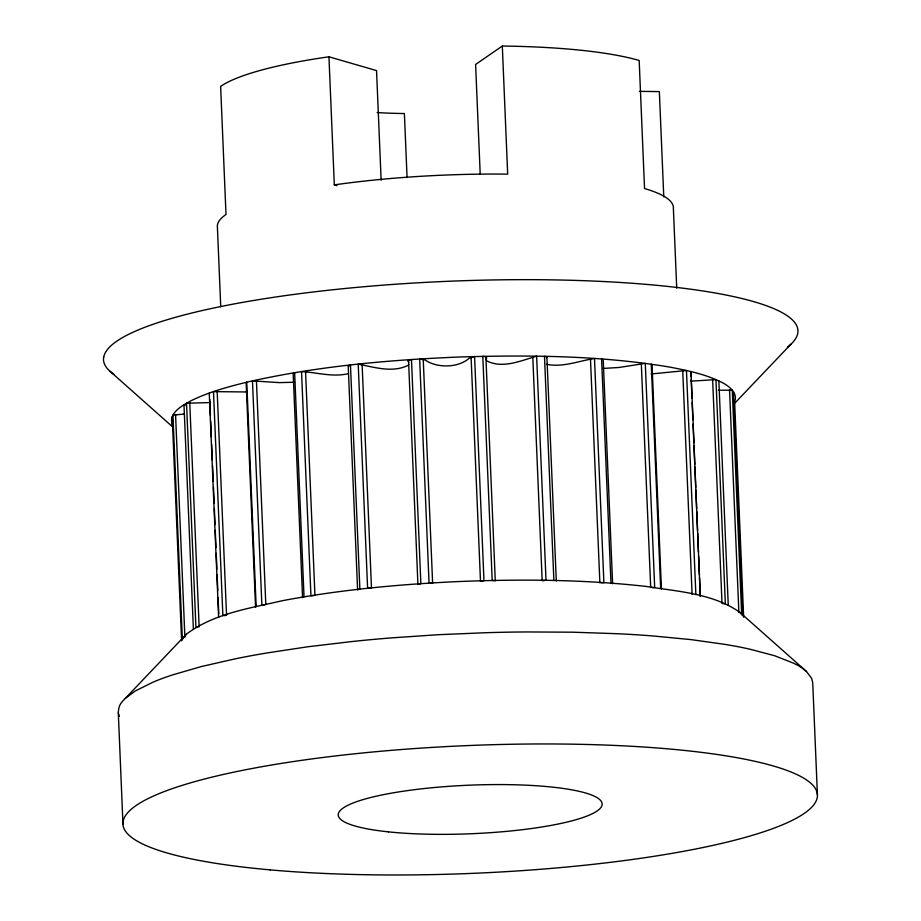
<?xml version="1.0" encoding="UTF-8"?>
<svg xmlns="http://www.w3.org/2000/svg" width="921" height="921" viewBox="0 0 921 921"><rect width="100%" height="100%" fill="white"/><g stroke="black" fill="none" stroke-linecap="round" stroke-linejoin="round"><path stroke-width="1.38" d="M122.965 824.065L118.268 711.991L118.936 707.835A278.165 51.173 -2.4 0 1 123.967 699.799L186.468 634.109C213.902 613.49 249.418 608.378 282.033 600.768C339.573 589.82 398.033 584.398 456.482 581.646C519.651 579.021 583.12 579.367 646.012 586.412C677.718 591.524 712.681 593.297 739.782 612.281L806.439 671.455L811.666 678.363L812.725 682.795L817.422 794.869M181.863 640.072L181.61 640.832L172.215 416.695M546.487 357.832L546.901 356.83L544.484 356.335L553.878 580.483M408.521 360.146L417.915 584.294L420.874 583.661L411.48 359.524L408.521 360.146L407.98 361.147L408.694 362.183M408.751 364.29L408.107 365.326C392.196 373.212 374.306 367.111 358.211 364.152L367.606 588.3L370.207 588.312M186.468 634.109L182.346 639.289L172.952 415.141L184.361 414.024M734.693 403.26L790.909 344.224M125.314 698.337L135.26 690.992L152.759 682.3A278.084 51.15 -2.4 0 1 173.689 674.575L201.457 666.528L234.199 659.068A277.739 51.092 -2.4 0 1 267.815 652.828L307.856 646.761L350.832 641.672A278.257 51.185 -2.4 0 1 392.07 637.85L438.258 634.707L484.976 632.75A278.165 51.173 -2.4 0 1 527.48 631.956L572.804 632.197L616.103 633.671A278.084 51.15 -2.4 0 1 653.461 636.008L691.015 639.611L724.309 644.297A277.739 51.092 -2.4 0 1 750.811 649.42L774.883 655.821L793.119 663.005A278.257 51.185 -2.4 0 1 804.747 670.131L806.439 671.455M676.728 288.169L673.378 208.48A228.235 41.986 -2.4 0 0 644.539 188.552L639.174 60.464A228.235 41.986 -2.4 0 0 502.313 46.05L475.604 64.458L480.198 174.034M471.092 357.049L480.486 581.186L483.974 580.679L474.58 356.531L469.376 358.05C458.623 367.997 437.049 368.377 425.18 360.019L419.665 358.983L429.059 583.131L432.628 583.327L423.234 359.178M532.775 356.565L542.17 580.714L546.015 580.334L536.621 356.185C520.964 360.664 502.509 369.079 486.668 360.813M348.207 365.706L350.475 364.992L359.869 589.141L357.601 589.843L348.207 365.706L348.863 366.65M601.206 582.797L603.888 582.648L594.494 358.499C578.664 360.928 562.823 367.686 546.441 364.279M210.483 402.558L186.526 403.225L195.92 627.374L198.073 626.994M348.518 373.604C332.815 377.472 317.1 372.429 301.535 371.577L310.93 595.726L313.612 595.622M652.033 587.54L654.681 587.506L645.287 363.358L619.131 367.467L602.737 368.458M246.863 391.966L213.488 391.621L222.882 615.769M224.102 615.619L226.554 615.309L217.16 391.172M695.862 594.655L686.467 370.507L651.043 373.972M294.582 382.25L279.351 382.629L252.469 380.88L261.863 605.028L264.5 604.832M690.704 381.179L715.951 379.602L725.345 603.75L722.018 603.474L712.624 379.325M718.392 390.239L732.276 390.182L741.67 614.33M639.416 91.363L659.355 91.593L663.776 196.91M486.219 359.789L486.668 357.636L485.885 356.692L482.811 356.335L492.205 580.483L494.255 580.714M220.741 306.797L217.344 225.68A228.235 41.986 -2.4 0 1 226.002 214.478L220.626 86.39A228.235 41.986 -2.4 0 1 328.947 56.791L376.539 70.595L381.133 180.171M328.947 56.791L334.311 184.879L337.028 185.662M185.156 405.447L183.981 404.78L193.375 628.928M109.795 371.094L173.229 427.413M739.782 612.281L742.775 615.792L733.381 391.644M209.551 393.82L209.251 393.094L218.645 617.243M172.204 424.673C168.393 413.034 182.07 405.677 190.451 401.038C209.113 391.782 229.375 386.417 249.533 381.536C319.541 365.844 391.344 359.674 462.918 356.876C532.004 354.93 601.632 355.644 669.958 367.122C687.941 370.61 706.246 374.329 722.651 382.802C729.282 386.29 738.135 393.198 734.613 401.717L743.65 617.243M118.349 712.889L119.327 716.434M729.536 389.756L738.872 612.465M718.852 380.914L728.246 605.062M691.072 376.654L691.015 371.6L700.294 596.486L699.511 577.812M691.199 379.533L691.982 398.206M692.166 402.512L692.88 419.757M693.064 424.074L693.847 442.748M693.962 445.626L694.745 464.299M694.871 467.177L695.712 487.29M695.839 490.168L696.621 508.841M696.737 511.719L697.519 530.392M697.646 533.271L698.429 551.944M698.602 556.261L699.384 574.934M682.714 370.392L692.108 594.54M641.304 363.404L650.698 587.552M612.615 583.753L603.22 359.604L601.586 358.994L610.98 583.143M590.476 358.718L599.87 582.866M546.901 356.83L556.296 580.978M502.313 46.05L507.678 174.138A228.235 41.986 -2.4 0 0 334.311 184.879M485.885 356.692L495.279 580.84M407.07 177.58L404.388 113.536A130.425 23.992 -2.4 0 1 377.161 112.569M362.103 364.175L371.497 588.323M305.553 371.428L314.947 595.576M304.034 596.843L294.639 372.694L293.166 373.442L302.56 597.591M256.418 380.58L265.812 604.729M209.781 399.576L210.449 415.371M210.69 421.127L211.346 436.934M211.657 444.118L212.314 459.913M212.555 465.669L213.223 481.476M213.465 487.221L214.121 503.027M214.363 508.772L215.03 524.579M215.261 530.323L215.986 547.569M216.228 553.314L216.896 569.12M217.137 574.865L217.793 590.672M218.093 597.856L218.761 613.662M189.749 402.661L199.143 626.798M175.554 414.473L184.891 637.182M103.751 357.06A347.493 63.917 -2.4 0 1 499.309 279.846A347.493 63.917 -2.4 0 1 787.432 347.159M114.008 374.433A347.608 63.94 -2.4 0 1 103.682 357.06M246.759 382.215L246.16 382.975L255.554 607.123L256.153 606.363L246.759 382.215M652.045 364.866L651.262 364.163L660.656 588.312L661.439 589.014L652.045 364.866M388.317 831.847A132.048 24.291 -2.4 0 0 600.734 807.717A132.048 24.291 -2.4 0 0 421.53 788.837A132.048 24.291 -2.4 0 0 388.317 831.847M270.314 869.885A347.528 63.929 -2.4 0 0 816.029 801.201A347.528 63.929 -2.4 0 0 324.238 757.315A347.528 63.929 -2.4 0 0 270.314 869.885"/></g></svg>
